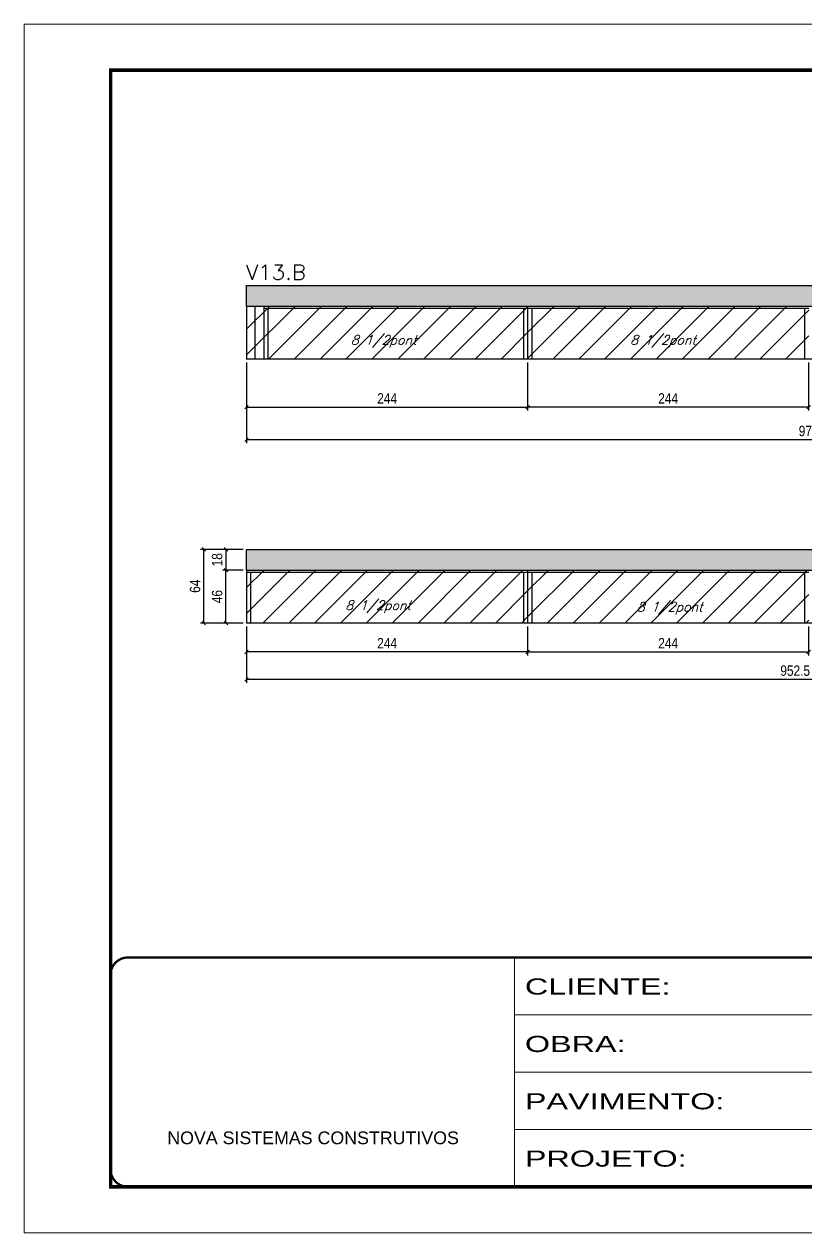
# Model space of a CAD drawing. Extents: x -10448 to -1189, y -11772 to 17235.
# Drawn here: x -5693 to -5015, y 4308 to 5358 of the extents above; entities that cross this region are included whole.
import ezdxf

# ---------------------------------------------------------------- set-up
doc = ezdxf.new("R2010")
doc.units = 0
doc.linetypes.add('CONTINUO', pattern=[0])
doc.linetypes.add('DASHED', pattern=[0.75, 0.5, -0.25])
for name, color, linetype in [('COTA', 241, 'Continuous'), ('Painéis', 200, 'Continuous'), ('Reaproveitamento', 251, 'Continuous'), ('SARR_2.2x7', 40, 'Continuous'), ('SARR_3.5x7', 81, 'Continuous'), ('texto', 7, 'Continuous')]:
    doc.layers.add(name, color=color, linetype=linetype)
for name, color, linetype, lineweight in [('Folhas', 255, 'Continuous', 9), ('SARRAFO DE PRESSAO', 251, 'DASHED', 9), ('Texto Seção', 7, 'Continuous', 15)]:
    doc.layers.add(name, color=color, linetype=linetype, lineweight=lineweight)
doc.styles.add('ARIAL', font='arial.ttf')
doc.styles.add('COTA TECNICA-50', font='techl___.ttf', dxfattribs={"height": 9})
doc.styles.add('REGUA-120', font='ROMANS.shx', dxfattribs={"height": 15})
doc.styles.add('Romans', font='romans.shx')
doc.styles.add('Tecnologia', font='')
doc.styles.get('Tecnologia').set_extended_font_data('Forgotten Futurist')
doc.dimstyles.new('COTA PAINEL-50', dxfattribs={"dimtxt": 9, "dimasz": 3, "dimexe": 3, "dimexo": 3, "dimgap": 3, "dimtad": 1, "dimdec": 1, "dimzin": 12, "dimdsep": 46, "dimtxsty": 'COTA TECNICA-50', "dimblk1": 'OBLIQUE', "dimblk2": 'OBLIQUE', "dimsah": 1, "dimcen": 0.9, "dimclrd": 4, "dimclre": 4, "dimclrt": 240, "dimadec": 1, "dimazin": 3, "dimtfac": 1, "dimtdec": 1, "dimtmove": 0, "dimatfit": 3, "dimfxl": 1, "dimtolj": 1, "dimtzin": 12, "dimarcsym": 0})
pattern_1 = [(45, (-139469.283, -18395.978), (-11.2253202, 11.2253202), [])]

# ---------------------------------------------------------------- blocks, each defined once
blk = doc.blocks.new('9999999999')
at = {"color": 30, "linetype": 'CONTINUO'}
for p, q in [((98564.6, 34230.2), (98564.6, 34429.4)), ((98564.6, 34379.6), (99584, 34379.6)), ((98564.6, 34329.8), (99488, 34329.8)), ((98564.6, 34280), (99488, 34280))]:
    blk.add_line(p, q, dxfattribs=at)
at = {"color": 30, "linetype": 'CONTINUO', "const_width": 2}
blk.add_lwpolyline([(99584, 34230.2), (99584, 34414.4, 0.414214), (99569, 34429.4), (98229, 34429.4, 0.414214), (98214, 34414.4), (98214, 34245.2, 0.414214), (98229, 34230.2), (99584, 34230.2)], format="xyb", dxfattribs=at)
at = {"layer": 'Folhas'}
blk.add_lwpolyline([(98139, 34190.2), (99624, 34190.2), (99624, 35240.2), (98139, 35240.2)], close=True, dxfattribs=at)
at = {"layer": 'Folhas', "color": 30, "const_width": 3}
blk.add_lwpolyline([(98214, 34230.2), (99584, 34230.2), (99584, 35200.2), (98214, 35200.2)], close=True, dxfattribs=at)
at = {"color": 7, "linetype": 'Continuous', "ltscale": 5, "style": 'ARIAL'}
blk.add_text('NOVA SISTEMAS CONSTRUTIVOS', height=11.059, dxfattribs=at).set_placement((98263.2, 34267.2))
at = {"layer": 'Folhas', "color": 7, "style": 'Tecnologia', "width": 1.5}
for s, p in [('CLIENTE:', (98573.7, 34397.2)), ('OBRA:', (98573.7, 34347.3)), ('PAVIMENTO:', (98573.7, 34297.5)), ('PROJETO:', (98573.7, 34247.7))]:
    blk.add_text(s, height=14, dxfattribs=at).set_placement(p)
blk = doc.blocks.new('_Oblique')
at = {"color": 0, "linetype": 'ByBlock', "lineweight": -2}
blk.add_line((-0.5, -0.5), (0.5, 0.5), dxfattribs=at)
blk = doc.blocks.new('*D694')
at = {"layer": 'COTA', "color": 4, "linetype": 'ByBlock', "lineweight": -2, "transparency": 16777216}
for p, q in [((-5256.2, 5064.6), (-5256.2, 5022.8)), ((-5012.2, 5064.6), (-5012.2, 5022.8)), ((-5012.2, 5025.8), (-5256.2, 5025.8))]:
    blk.add_line(p, q, dxfattribs=at)
at = {"layer": 'Defpoints', "color": 0, "linetype": 'ByBlock', "transparency": 16777216}
for p in [(-5256.2, 5067.6), (-5012.2, 5067.6), (-5256.2, 5025.8)]:
    blk.add_point(p, dxfattribs=at)
at = {"layer": 'COTA', "color": 4, "linetype": 'ByBlock', "lineweight": -2, "transparency": 16777216, "xscale": 3, "yscale": 3, "zscale": 3, "rotation": 180}
blk.add_blockref('_Oblique', (-5256.2, 5025.8), dxfattribs=at)
at = {"layer": 'COTA', "color": 4, "linetype": 'ByBlock', "lineweight": -2, "transparency": 16777216, "xscale": 3, "yscale": 3, "zscale": 3}
blk.add_blockref('_Oblique', (-5012.2, 5025.8), dxfattribs=at)
at = {"layer": 'COTA', "color": 240, "linetype": 'ByBlock', "transparency": 16777216, "insert": (-5134.2, 5033.4), "char_height": 9, "attachment_point": 5, "style": 'COTA TECNICA-50'}
blk.add_mtext('\\A1;244', dxfattribs=at)
blk = doc.blocks.new('*D696')
at = {"layer": 'COTA', "color": 4, "linetype": 'ByBlock', "lineweight": -2, "transparency": 16777216}
for p, q in [((-5500.2, 5064.6), (-5500.2, 5022.8)), ((-5256.2, 5064.6), (-5256.2, 5022.8)), ((-5500.2, 5025.8), (-5256.2, 5025.8))]:
    blk.add_line(p, q, dxfattribs=at)
at = {"layer": 'Defpoints', "color": 0, "linetype": 'ByBlock', "transparency": 16777216}
for p in [(-5500.2, 5067.6), (-5256.2, 5067.6), (-5256.2, 5025.8)]:
    blk.add_point(p, dxfattribs=at)
at = {"layer": 'COTA', "color": 4, "linetype": 'ByBlock', "lineweight": -2, "transparency": 16777216, "xscale": 3, "yscale": 3, "zscale": 3, "rotation": 180}
blk.add_blockref('_Oblique', (-5500.2, 5025.8), dxfattribs=at)
at = {"layer": 'COTA', "color": 4, "linetype": 'ByBlock', "lineweight": -2, "transparency": 16777216, "xscale": 3, "yscale": 3, "zscale": 3}
blk.add_blockref('_Oblique', (-5256.2, 5025.8), dxfattribs=at)
at = {"layer": 'COTA', "color": 240, "linetype": 'ByBlock', "transparency": 16777216, "insert": (-5378.2, 5033.4), "char_height": 9, "attachment_point": 5, "style": 'COTA TECNICA-50'}
blk.add_mtext('\\A1;244', dxfattribs=at)
blk = doc.blocks.new('*D1782')
at = {"layer": 'COTA', "color": 4, "linetype": 'ByBlock', "lineweight": -2, "transparency": 16777216}
for p, q in [((-5500.2, 5064.6), (-5500.2, 4994.4)), ((-4524.2, 5064.6), (-4524.2, 4994.4)), ((-4524.2, 4997.4), (-5500.2, 4997.4))]:
    blk.add_line(p, q, dxfattribs=at)
at = {"layer": 'Defpoints', "color": 0, "linetype": 'ByBlock', "transparency": 16777216}
for p in [(-5500.2, 5067.6), (-4524.2, 5067.6), (-5500.2, 4997.4)]:
    blk.add_point(p, dxfattribs=at)
at = {"layer": 'COTA', "color": 4, "linetype": 'ByBlock', "lineweight": -2, "transparency": 16777216, "xscale": 3, "yscale": 3, "zscale": 3, "rotation": 180}
blk.add_blockref('_Oblique', (-5500.2, 4997.4), dxfattribs=at)
at = {"layer": 'COTA', "color": 4, "linetype": 'ByBlock', "lineweight": -2, "transparency": 16777216, "xscale": 3, "yscale": 3, "zscale": 3}
blk.add_blockref('_Oblique', (-4524.2, 4997.4), dxfattribs=at)
at = {"layer": 'COTA', "color": 240, "linetype": 'ByBlock', "transparency": 16777216, "insert": (-5012.2, 5005), "char_height": 9, "attachment_point": 5, "style": 'COTA TECNICA-50'}
blk.add_mtext('\\A1;976', dxfattribs=at)
blk = doc.blocks.new('*D698')
at = {"layer": 'COTA', "color": 4, "linetype": 'ByBlock', "lineweight": -2, "transparency": 16777216}
for p, q in [((-5500.2, 4835.2), (-5500.2, 4810.1)), ((-5256.2, 4835.2), (-5256.2, 4810.1)), ((-5256.2, 4813.1), (-5500.2, 4813.1))]:
    blk.add_line(p, q, dxfattribs=at)
at = {"layer": 'Defpoints', "color": 0, "linetype": 'ByBlock', "transparency": 16777216}
for p in [(-5500.2, 4838.2), (-5256.2, 4838.2), (-5500.2, 4813.1)]:
    blk.add_point(p, dxfattribs=at)
at = {"layer": 'COTA', "color": 4, "linetype": 'ByBlock', "lineweight": -2, "transparency": 16777216, "xscale": 3, "yscale": 3, "zscale": 3, "rotation": 180}
blk.add_blockref('_Oblique', (-5500.2, 4813.1), dxfattribs=at)
at = {"layer": 'COTA', "color": 4, "linetype": 'ByBlock', "lineweight": -2, "transparency": 16777216, "xscale": 3, "yscale": 3, "zscale": 3}
blk.add_blockref('_Oblique', (-5256.2, 4813.1), dxfattribs=at)
at = {"layer": 'COTA', "color": 240, "linetype": 'ByBlock', "transparency": 16777216, "insert": (-5378.2, 4820.7), "char_height": 9, "attachment_point": 5, "style": 'COTA TECNICA-50'}
blk.add_mtext('\\A1;244', dxfattribs=at)
blk = doc.blocks.new('*D699')
at = {"layer": 'COTA', "color": 4, "linetype": 'ByBlock', "lineweight": -2, "transparency": 16777216}
for p, q in [((-5256.2, 4835.2), (-5256.2, 4810.1)), ((-5012.2, 4835.2), (-5012.2, 4810.1)), ((-5256.2, 4813.1), (-5012.2, 4813.1))]:
    blk.add_line(p, q, dxfattribs=at)
at = {"layer": 'Defpoints', "color": 0, "linetype": 'ByBlock', "transparency": 16777216}
for p in [(-5256.2, 4838.2), (-5012.2, 4838.2), (-5012.2, 4813.1)]:
    blk.add_point(p, dxfattribs=at)
at = {"layer": 'COTA', "color": 4, "linetype": 'ByBlock', "lineweight": -2, "transparency": 16777216, "xscale": 3, "yscale": 3, "zscale": 3, "rotation": 180}
blk.add_blockref('_Oblique', (-5256.2, 4813.1), dxfattribs=at)
at = {"layer": 'COTA', "color": 4, "linetype": 'ByBlock', "lineweight": -2, "transparency": 16777216, "xscale": 3, "yscale": 3, "zscale": 3}
blk.add_blockref('_Oblique', (-5012.2, 4813.1), dxfattribs=at)
at = {"layer": 'COTA', "color": 240, "linetype": 'ByBlock', "transparency": 16777216, "insert": (-5134.2, 4820.7), "char_height": 9, "attachment_point": 5, "style": 'COTA TECNICA-50'}
blk.add_mtext('\\A1;244', dxfattribs=at)
blk = doc.blocks.new('*D1783')
at = {"layer": 'COTA', "color": 4, "linetype": 'ByBlock', "lineweight": -2, "transparency": 16777216}
for p, q in [((-5500.2, 4835.2), (-5500.2, 4786.2)), ((-4547.7, 4835.2), (-4547.7, 4786.2)), ((-4547.7, 4789.2), (-5500.2, 4789.2))]:
    blk.add_line(p, q, dxfattribs=at)
at = {"layer": 'Defpoints', "color": 0, "linetype": 'ByBlock', "transparency": 16777216}
for p in [(-5500.2, 4838.2), (-4547.7, 4838.2), (-5500.2, 4789.2)]:
    blk.add_point(p, dxfattribs=at)
at = {"layer": 'COTA', "color": 4, "linetype": 'ByBlock', "lineweight": -2, "transparency": 16777216, "xscale": 3, "yscale": 3, "zscale": 3, "rotation": 180}
blk.add_blockref('_Oblique', (-5500.2, 4789.2), dxfattribs=at)
at = {"layer": 'COTA', "color": 4, "linetype": 'ByBlock', "lineweight": -2, "transparency": 16777216, "xscale": 3, "yscale": 3, "zscale": 3}
blk.add_blockref('_Oblique', (-4547.7, 4789.2), dxfattribs=at)
at = {"layer": 'COTA', "color": 240, "linetype": 'ByBlock', "transparency": 16777216, "insert": (-5023.9, 4796.8), "char_height": 9, "attachment_point": 5, "style": 'COTA TECNICA-50'}
blk.add_mtext('\\A1;952.5', dxfattribs=at)
blk = doc.blocks.new('*D1784')
at = {"layer": 'COTA', "color": 4, "linetype": 'ByBlock', "lineweight": -2, "transparency": 16777216}
for p, q in [((-5503.2, 4902.2), (-5521.1, 4902.2)), ((-5518.1, 4902.2), (-5518.1, 4884.2)), ((-5503.2, 4884.2), (-5521.1, 4884.2))]:
    blk.add_line(p, q, dxfattribs=at)
at = {"layer": 'Defpoints', "color": 0, "linetype": 'ByBlock', "transparency": 16777216}
for p in [(-5500.2, 4902.2), (-5518.1, 4884.2), (-5500.2, 4884.2)]:
    blk.add_point(p, dxfattribs=at)
at = {"layer": 'COTA', "color": 4, "linetype": 'ByBlock', "lineweight": -2, "transparency": 16777216, "xscale": 3, "yscale": 3, "zscale": 3}
for p, rotation in [((-5518.1, 4902.2), 90), ((-5518.1, 4884.2), 270)]:
    blk.add_blockref('_Oblique', p, dxfattribs=dict(at, rotation=rotation))
at = {"layer": 'COTA', "color": 240, "linetype": 'ByBlock', "transparency": 16777216, "insert": (-5525.7, 4893.2), "char_height": 9, "attachment_point": 5, "rotation": 90, "style": 'COTA TECNICA-50'}
blk.add_mtext('\\A1;18', dxfattribs=at)
blk = doc.blocks.new('*D700')
at = {"layer": 'COTA', "color": 4, "linetype": 'ByBlock', "lineweight": -2, "transparency": 16777216}
for p, q in [((-5503.2, 4884.2), (-5521.1, 4884.2)), ((-5518.1, 4838.2), (-5518.1, 4884.2)), ((-5503.2, 4838.2), (-5521.1, 4838.2))]:
    blk.add_line(p, q, dxfattribs=at)
at = {"layer": 'Defpoints', "color": 0, "linetype": 'ByBlock', "transparency": 16777216}
for p in [(-5518.1, 4884.2), (-5500.2, 4884.2), (-5500.2, 4838.2)]:
    blk.add_point(p, dxfattribs=at)
at = {"layer": 'COTA', "color": 4, "linetype": 'ByBlock', "lineweight": -2, "transparency": 16777216, "xscale": 3, "yscale": 3, "zscale": 3}
for p, rotation in [((-5518.1, 4884.2), 90), ((-5518.1, 4838.2), 270)]:
    blk.add_blockref('_Oblique', p, dxfattribs=dict(at, rotation=rotation))
at = {"layer": 'COTA', "color": 240, "linetype": 'ByBlock', "transparency": 16777216, "insert": (-5525.7, 4861.2), "char_height": 9, "attachment_point": 5, "rotation": 90, "style": 'COTA TECNICA-50'}
blk.add_mtext('\\A1;46', dxfattribs=at)
blk = doc.blocks.new('*D701')
at = {"layer": 'COTA', "color": 4, "linetype": 'ByBlock', "lineweight": -2, "transparency": 16777216}
for p, q in [((-5503.2, 4902.2), (-5540.3, 4902.2)), ((-5537.3, 4838.2), (-5537.3, 4902.2)), ((-5503.2, 4838.2), (-5540.3, 4838.2))]:
    blk.add_line(p, q, dxfattribs=at)
at = {"layer": 'Defpoints', "color": 0, "linetype": 'ByBlock', "transparency": 16777216}
for p in [(-5537.3, 4902.2), (-5500.2, 4902.2), (-5500.2, 4838.2)]:
    blk.add_point(p, dxfattribs=at)
at = {"layer": 'COTA', "color": 4, "linetype": 'ByBlock', "lineweight": -2, "transparency": 16777216, "xscale": 3, "yscale": 3, "zscale": 3}
for p, rotation in [((-5537.3, 4902.2), 90), ((-5537.3, 4838.2), 270)]:
    blk.add_blockref('_Oblique', p, dxfattribs=dict(at, rotation=rotation))
at = {"layer": 'COTA', "color": 240, "linetype": 'ByBlock', "transparency": 16777216, "insert": (-5544.9, 4870.2), "char_height": 9, "attachment_point": 5, "rotation": 90, "style": 'COTA TECNICA-50'}
blk.add_mtext('\\A1;64', dxfattribs=at)

msp = doc.modelspace()

# ---------------------------------------------------------------- hatches: boundary and pattern name
at = {"layer": 'COTA', "linetype": 'ByBlock'}
h = msp.add_hatch(dxfattribs=at)
h.set_pattern_fill('AR-CONC', color=256, scale=0.03)
h.set_pattern_definition([(50, (-136340.817, -27186.258), (5.46554007, -0.47817257), [0.5715, -6.2865]), (355, (-136340.817, -27186.258), (-1.05730264, 5.73170536), [0.4572, -5.02921753]), (100.4514447, (-136340.3617, -27186.298), (4.40823741, 5.25353256), [0.48570026, -5.34270734]), (46.1842, (-136340.817, -27184.734), (8.13237123, -1.26126984), [0.85725, -9.42975]), (96.6355576, (-136340.1395, -27184.839), (7.122124, 7.42278374), [0.7285507, -8.01406824]), (351.184151, (-136340.817, -27184.734), (7.122124, 7.42278374), [0.685799, -7.54379196]), (21, (-136340.055, -27185.115), (4.54843174, -3.06795595), [0.5715, -6.2865]), (326, (-136340.055, -27185.115), (1.85406085, 5.52563898), [0.4572, -5.0292]), (71.451445, (-136339.676, -27185.371), (6.40249258, 2.45768307), [0.48570026, -5.34269813]), (37.5, (-136340.8172, -27186.2582), (0.092658098, 2.536651166), [0, -4.96824, 0, -5.1054, 0, -5.04825]), (7.5, (-136340.8172, -27186.2582), (2.004589875, 3.005417245), [0, -2.91084, 0, -4.85394, 0, -1.92405]), (327.5, (-136342.5164, -27186.2582), (4.067717855, -0.17186232), [0, -1.905, 0, -5.9436, 0, -7.8867]), (317.5, (-136343.2784, -27186.258), (4.44387544, 0.76279473), [0, -2.4765, 0, -3.94716, 0, -5.6007])])
h.paths.add_polyline_path([(-4524.16, 5113.57), (-4524.16, 5131.57), (-5500.16, 5131.57), (-5500.16, 5113.57)])
h = msp.add_hatch(dxfattribs=at)
h.set_pattern_fill('AR-CONC', color=256, scale=0.03)
h.set_pattern_definition([(50, (-136194.2827, -27625.5784), (5.46554007, -0.47817257), [0.5715, -6.2865]), (355, (-136194.2827, -27625.5784), (-1.05730264, 5.73170536), [0.4572, -5.02921753]), (100.4514447, (-136193.827, -27625.618), (4.40823741, 5.25353256), [0.48570026, -5.34270734]), (46.1842, (-136194.283, -27624.0544), (8.13237123, -1.26126984), [0.85725, -9.42975]), (96.6355576, (-136193.605, -27624.1595), (7.122124, 7.42278374), [0.7285507, -8.01406824]), (351.184151, (-136194.283, -27624.054), (7.122124, 7.42278374), [0.685799, -7.54379196]), (21, (-136193.5207, -27624.4354), (4.54843174, -3.06795595), [0.5715, -6.2865]), (326, (-136193.5207, -27624.4354), (1.85406085, 5.52563898), [0.4572, -5.0292]), (71.451445, (-136193.1417, -27624.691), (6.40249258, 2.45768307), [0.48570026, -5.34269813]), (37.5, (-136194.2827, -27625.5784), (0.092658098, 2.536651166), [0, -4.96824, 0, -5.1054, 0, -5.04825]), (7.5, (-136194.2827, -27625.5784), (2.004589875, 3.005417245), [0, -2.91084, 0, -4.85394, 0, -1.92405]), (327.5, (-136195.982, -27625.5784), (4.067717855, -0.17186232), [0, -1.905, 0, -5.9436, 0, -7.8867]), (317.5, (-136196.744, -27625.5784), (4.44387544, 0.76279473), [0, -2.4765, 0, -3.94716, 0, -5.6007])])
h.paths.add_polyline_path([(-4547.66, 4884.24), (-4547.66, 4842.24), (-4520.63, 4842.24), (-4520.63, 4885.24), (-4357.63, 4885.24), (-4357.63, 4897.24), (-4520.63, 4897.24), (-4520.63, 4902.24), (-4635.66, 4902.24), (-5012.16, 4902.24), (-5500.16, 4902.24), (-5500.16, 4884.24), (-5012.16, 4884.24)])
at = {"layer": 'Reaproveitamento', "linetype": 'ByBlock'}
h = msp.add_hatch(dxfattribs=at)
h.set_pattern_fill('ANSI31', color=256, scale=5)
h.set_pattern_definition(pattern_1)
h.paths.add_polyline_path([(-5256.16, 5067.57), (-5256.16, 5113.57), (-5500.16, 5113.57), (-5500.16, 5067.57)])
h = msp.add_hatch(dxfattribs=at)
h.set_pattern_fill('ANSI31', color=256, scale=5)
h.set_pattern_definition(pattern_1)
h.paths.add_polyline_path([(-5256.16, 5113.57), (-5256.16, 5067.57), (-5012.16, 5067.57), (-5012.16, 5113.57)])
h = msp.add_hatch(dxfattribs=at)
h.set_pattern_fill('ANSI31', color=256, scale=5)
h.set_pattern_definition(pattern_1)
h.paths.add_polyline_path([(-5256.16, 4884.24), (-5500.16, 4884.24), (-5500.16, 4838.24), (-5256.16, 4838.24)])
h = msp.add_hatch(dxfattribs=at)
h.set_pattern_fill('ANSI31', color=256, scale=5)
h.set_pattern_definition(pattern_1)
h.paths.add_polyline_path([(-5012.16, 4838.24), (-5012.16, 4884.24), (-5256.16, 4884.24), (-5256.16, 4838.24)])

# ---------------------------------------------------------------- linework, layer by layer
at = {"layer": 'COTA', "linetype": 'ByBlock'}
for p, q in [((-5500.16, 5131.57), (-4524.16, 5131.57)), ((-5500.16, 5113.57), (-5500.16, 5131.57)), ((-5500.16, 4884.24), (-5500.16, 4902.24))]:
    msp.add_line(p, q, dxfattribs=at)
msp.add_lwpolyline([(-5500.16, 4902.24), (-5012.16, 4902.24), (-4624.16, 4902.24)], dxfattribs=at)
at = {"layer": 'Painéis', "linetype": 'Continuous'}
for p, q in [((-5500.16, 5113.57), (-4524.16, 5113.57)), ((-5500.16, 5113.57), (-5500.16, 5067.57)), ((-5256.16, 5113.57), (-5256.16, 5067.57)), ((-4524.16, 5067.57), (-5500.16, 5067.57)), ((-5500.16, 4884.24), (-5500.16, 4838.24)), ((-5256.16, 4884.24), (-5256.16, 4838.24))]:
    msp.add_line(p, q, dxfattribs=at)
for points in [[(-5500.16, 4884.24), (-5012.16, 4884.24), (-4547.66, 4884.24)], [(-4547.66, 4838.24), (-5012.16, 4838.24), (-5500.16, 4838.24)]]:
    msp.add_lwpolyline(points, dxfattribs=at)
at = {"layer": 'SARR_2.2x7', "linetype": 'Continuous'}
for p, q in [((-5493.16, 5113.57), (-5493.16, 5067.57)), ((-5256.16, 5111.37), (-5485.16, 5111.37)), ((-5012.16, 5111.37), (-5256.16, 5111.37)), ((-5256.16, 4882.04), (-5500.16, 4882.04)), ((-5012.16, 4882.04), (-5256.16, 4882.04))]:
    msp.add_line(p, q, dxfattribs=at)
at = {"layer": 'SARR_3.5x7'}
for p, q in [((-5485.16, 5113.57), (-5485.16, 5067.57)), ((-5256.16, 5113.57), (-5256.16, 5067.57)), ((-5481.66, 5111.37), (-5481.66, 5067.57)), ((-5259.66, 5111.37), (-5259.66, 5067.57)), ((-5252.66, 5111.37), (-5252.66, 5067.57)), ((-5015.66, 5111.37), (-5015.66, 5067.57)), ((-5496.66, 4882.04), (-5496.66, 4838.24)), ((-5259.66, 4882.04), (-5259.66, 4838.24)), ((-5252.66, 4882.04), (-5252.66, 4838.24)), ((-5015.66, 4882.04), (-5015.66, 4838.24))]:
    msp.add_line(p, q, dxfattribs=at)

# ---------------------------------------------------------------- block references
at = {"layer": 'SARRAFO DE PRESSAO', "color": 6, "linetype": 'ByBlock'}
msp.add_blockref('9999999999', (-103832.26, -29881.73), dxfattribs=at)

# ---------------------------------------------------------------- texts
at = {"layer": 'texto', "color": 2, "char_height": 8, "attachment_point": 5, "style": 'Romans'}
for insert in [(-5381.16, 5082.85), (-5138.62, 5082.84), (-5386.02, 4852.34), (-5132.81, 4851.05)]:
    msp.add_mtext('{\\Q19;\\C256;8 1/2pont}', dxfattribs=dict(at, insert=insert))
at = {"layer": 'Texto Seção', "style": 'REGUA-120', "width": 1.05}
msp.add_text('V13.B', height=13, dxfattribs=at).set_placement((-5500.73, 5136.52))

# ---------------------------------------------------------------- dimensions: what is measured, and where the dimension line sits
at = {"layer": 'COTA', "linetype": 'ByBlock'}
for base, p1, p2, picture, middle in [((-5256.16, 5025.82), (-5500.16, 5067.57), (-5256.16, 5067.57), '*D696', (-5378.16, 5025.82)), ((-5012.16, 4813.15), (-5256.16, 4838.24), (-5012.16, 4838.24), '*D699', (-5134.16, 4813.15))]:
    dim = msp.add_linear_dim(base=base, p1=p1, p2=p2, angle=180, dimstyle='COTA PAINEL-50', override={"dimarcsym": 1}, dxfattribs=at)
    dim.commit()
    dim.dimension.update_dxf_attribs({"geometry": picture, "text_midpoint": middle, "dimtype": 160})
for base, p1, p2, angle, picture, middle in [((-5500.16, 4997.42), (-4524.16, 5067.57), (-5500.16, 5067.57), 180, '*D1782', (-5012.16, 5005.03)), ((-5537.27, 4902.24), (-5500.16, 4838.24), (-5500.16, 4902.24), 90, '*D701', (-5544.86, 4870.24)), ((-5518.14, 4884.24), (-5500.16, 4902.24), (-5500.16, 4884.24), 90, '*D1784', (-5525.73, 4893.24)), ((-5518.14, 4884.24), (-5500.16, 4838.24), (-5500.16, 4884.24), 90, '*D700', (-5525.74, 4861.24))]:
    dim = msp.add_linear_dim(base=base, p1=p1, p2=p2, angle=angle, dimstyle='COTA PAINEL-50', dxfattribs=at)
    dim.commit()
    dim.dimension.update_dxf_attribs({"geometry": picture, "text_midpoint": middle})
for base, p1, p2, picture, middle in [((-5256.16, 5025.82), (-5012.16, 5067.57), (-5256.16, 5067.57), '*D694', (-5134.16, 5033.38)), ((-5500.16, 4813.15), (-5256.16, 4838.24), (-5500.16, 4838.24), '*D698', (-5378.16, 4820.71)), ((-5500.16, 4789.22), (-4547.66, 4838.24), (-5500.16, 4838.24), '*D1783', (-5023.91, 4796.85))]:
    dim = msp.add_linear_dim(base=base, p1=p1, p2=p2, angle=180, dimstyle='COTA PAINEL-50', override={"dimarcsym": 1}, dxfattribs=at)
    dim.commit()
    dim.dimension.update_dxf_attribs({"geometry": picture, "text_midpoint": middle})

doc.saveas('drawing.dxf')
